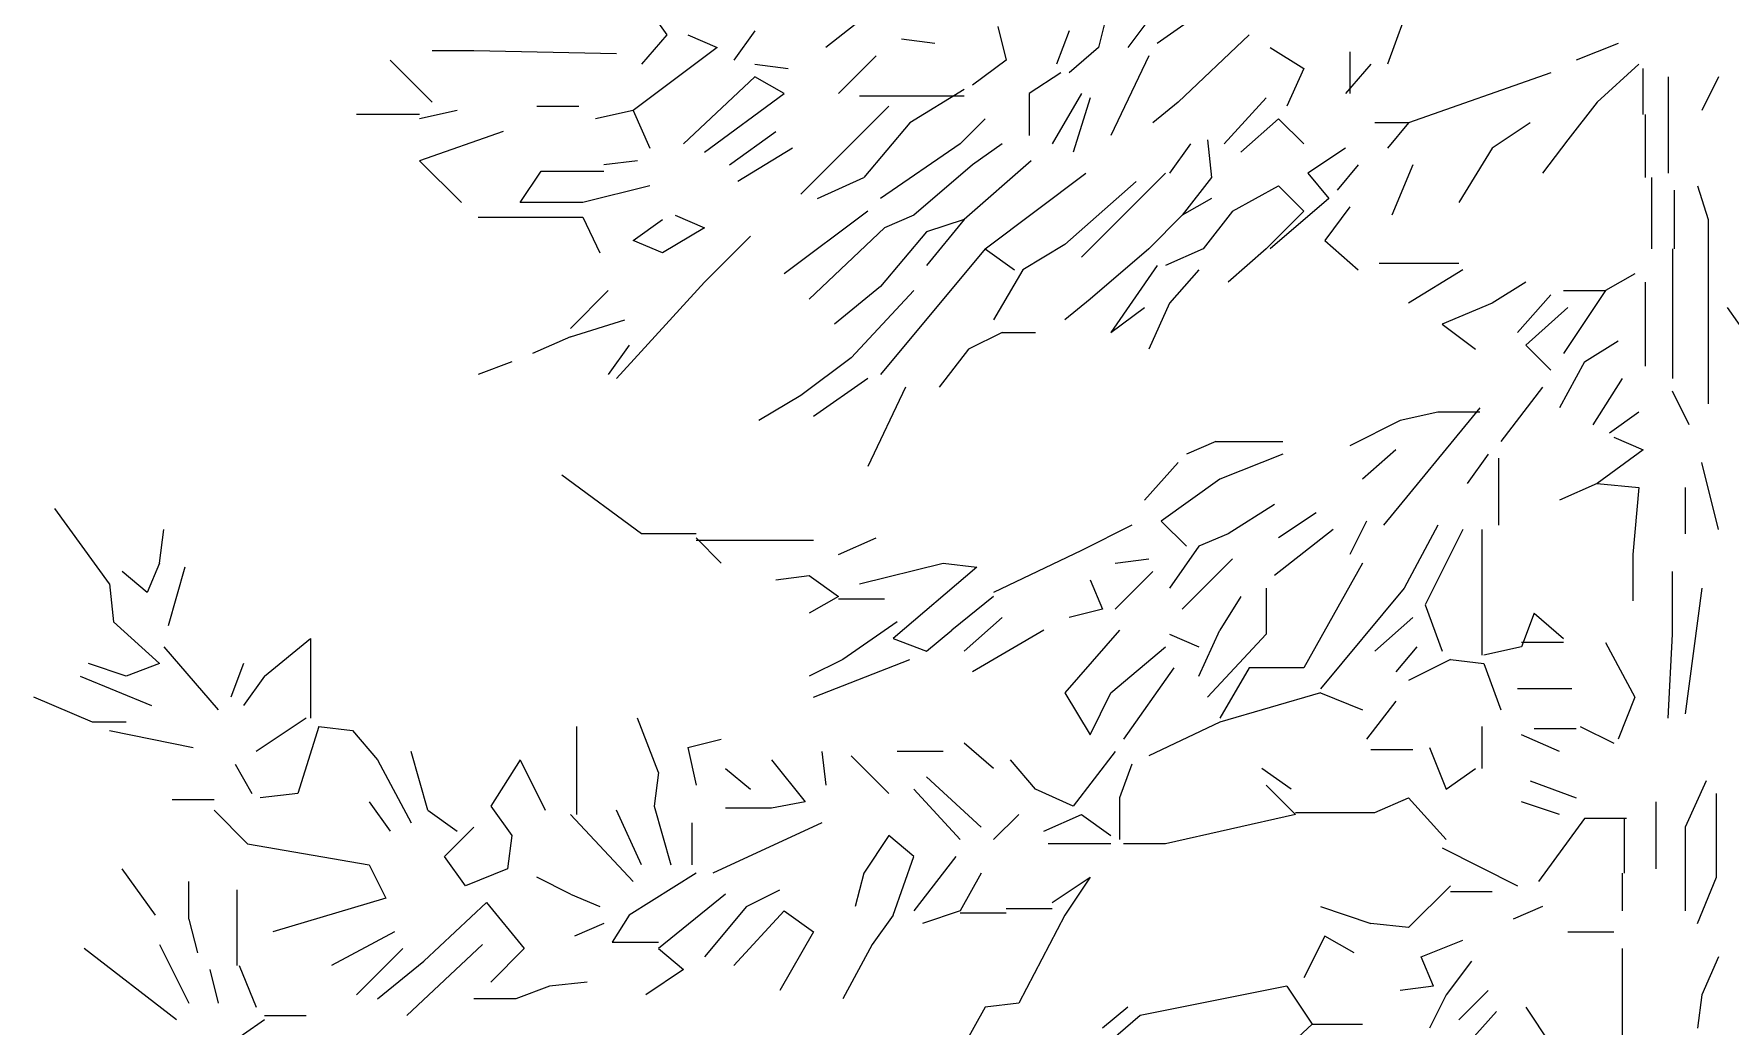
# Model space of a CAD drawing. Header units: millimetres. Extents: x 79741 to 173011, y 86123 to 135501.
# Drawn here: x 120172 to 122190, y 95786 to 96967 of the extents above; entities that cross this region are included whole.
import ezdxf

# ---------------------------------------------------------------- set-up
doc = ezdxf.new("R2010")
doc.units = ezdxf.units.MM

# ---------------------------------------------------------------- blocks, each defined once
blk = doc.blocks.new('A$C53ED0D15')
at = {"linetype": 'Continuous'}
for p, q in [((2064.3, 4118.6), (2024.4, 4008.9)), ((2064.3, 4118.6), (2024.4, 4008.9)), ((2064.3, 4118.6), (2024.4, 4008.9)), ((1141.8, 4078.7), (1166.7, 4043.8)), ((1141.8, 4078.7), (1166.7, 4043.8)), ((1426, 4083.7), (1356.2, 4028.8)), ((1815, 4078.7), (1750.1, 4033.8)), ((1690.3, 4068.7), (1680.3, 4028.8)), ((1745.2, 4068.7), (1715.2, 4028.8)), ((1745.2, 4068.7), (1715.2, 4028.8)), ((1166.7, 4043.8), (1136.8, 4008.9)), ((1166.7, 4043.8), (1136.8, 4008.9)), ((1166.7, 4043.8), (1136.8, 4008.9)), ((1166.7, 4043.8), (1136.8, 4008.9)), ((1166.7, 4043.8), (1136.8, 4008.9)), ((1166.7, 4043.8), (1136.8, 4008.9)), ((1191.7, 4043.8), (1226.6, 4028.8)), ((1271.5, 4048.8), (1246.5, 4013.9)), ((1271.5, 4048.8), (1246.5, 4013.9)), ((1485.9, 4033.8), (1446, 4038.8)), ((1560.7, 4053.7), (1570.6, 4013.9)), ((1645.4, 4048.8), (1630.5, 4008.9)), ((1859.8, 4043.8), (1775.1, 3964)), ((937.4, 4025.1), (887.5, 4025.1)), ((1106.9, 4021.3), (937.4, 4025.1)), ((1226.6, 4028.8), (1126.9, 3954)), ((1416.1, 4018.8), (1371.2, 3974)), ((1416.1, 4018.8), (1371.2, 3974)), ((1680.3, 4028.8), (1645.4, 3998.9)), ((1740.2, 4018.8), (1695.3, 3924.1)), ((1884.8, 4028.8), (1924.6, 4003.9)), ((1979.5, 4023.8), (1979.5, 3974)), ((2298.6, 4033.8), (2248.8, 4013.9)), ((887.5, 3964), (837.7, 4013.9)), ((1271.5, 4008.9), (1311.4, 4003.9)), ((1271.5, 4008.9), (1311.4, 4003.9)), ((1570.6, 4013.9), (1530.7, 3983.9)), ((1635.5, 3998.9), (1598.1, 3974)), ((1924.6, 4003.9), (1904.7, 3959)), ((1924.6, 4003.9), (1904.7, 3959)), ((1924.6, 4003.9), (1904.7, 3959)), ((2004.4, 4008.9), (1974.5, 3974)), ((2218.8, 3998.9), (2049.3, 3939.1)), ((2218.8, 3998.9), (2049.3, 3939.1)), ((2323.5, 4008.9), (2273.7, 3964)), ((2328.5, 3949), (2328.5, 4003.9)), ((1271.5, 3993.9), (1186.7, 3914.1)), ((1306.4, 3974), (1271.5, 3993.9)), ((1520.8, 3978.9), (1456, 3939.1)), ((1520.8, 3978.9), (1456, 3939.1)), ((2358.4, 3993.9), (2358.4, 3879.2)), ((2418.3, 3993.9), (2398.3, 3954)), ((1012.2, 3959), (1062, 3959)), ((1012.2, 3959), (1062, 3959)), ((1012.2, 3959), (1062, 3959)), ((1211.6, 3904.2), (1306.4, 3974)), ((1431, 3959), (1326.3, 3854.3)), ((1396.1, 3971.5), (1520.8, 3971.5)), ((1396.1, 3971.5), (1520.8, 3971.5)), ((1598.1, 3974), (1598.1, 3924.1)), ((1660.4, 3974), (1625.5, 3914.1)), ((1670.4, 3969), (1650.4, 3904.2)), ((1775.1, 3964), (1745.2, 3939.1)), ((1879.8, 3969), (1829.9, 3914.1)), ((1879.8, 3969), (1829.9, 3914.1)), ((1879.8, 3969), (1829.9, 3914.1)), ((2273.7, 3964), (2238.8, 3919.1)), ((872.6, 3949), (797.8, 3949)), ((917.4, 3954), (872.6, 3944)), ((917.4, 3954), (872.6, 3944)), ((1126.9, 3954), (1082, 3944)), ((1126.9, 3954), (1082, 3944)), ((1126.9, 3954), (1146.8, 3909.1)), ((1456, 3939.1), (1401.1, 3874.2)), ((1545.7, 3944), (1515.8, 3914.1)), ((1545.7, 3944), (1515.8, 3914.1)), ((1545.7, 3944), (1515.8, 3914.1)), ((1545.7, 3944), (1515.8, 3914.1)), ((1849.9, 3904.2), (1894.7, 3944)), ((1849.9, 3904.2), (1894.7, 3944)), ((1849.9, 3904.2), (1894.7, 3944)), ((1894.7, 3944), (1924.6, 3914.1)), ((1894.7, 3944), (1924.6, 3914.1)), ((1894.7, 3944), (1924.6, 3914.1)), ((1894.7, 3944), (1924.6, 3914.1)), ((2049.3, 3939.1), (2009.4, 3939.1)), ((2049.3, 3939.1), (2024.4, 3909.1)), ((2193.9, 3939.1), (2149, 3909.1)), ((2331, 3949), (2331, 3874.2)), ((972.3, 3929.1), (872.6, 3894.2)), ((1241.5, 3889.2), (1296.4, 3929.1)), ((1810, 3919.1), (1815, 3874.2)), ((2238.8, 3919.1), (2208.9, 3879.2)), ((1316.3, 3909.1), (1251.5, 3869.3)), ((1515.8, 3914.1), (1421, 3849.3)), ((1565.7, 3914.1), (1530.7, 3889.2)), ((1565.7, 3914.1), (1530.7, 3889.2)), ((1565.7, 3914.1), (1530.7, 3889.2)), ((1790, 3914.1), (1765.1, 3879.2)), ((1974.5, 3909.1), (1929.6, 3879.2)), ((1974.5, 3909.1), (1929.6, 3879.2)), ((1974.5, 3909.1), (1929.6, 3879.2)), ((1974.5, 3909.1), (1929.6, 3879.2)), ((2149, 3909.1), (2109.1, 3844.3)), ((872.6, 3894.2), (922.4, 3844.3)), ((872.6, 3894.2), (922.4, 3844.3)), ((992.2, 3844.3), (1017.2, 3881.7)), ((992.2, 3844.3), (1017.2, 3881.7)), ((1017.2, 3881.7), (1092, 3881.7)), ((1017.2, 3881.7), (1092, 3881.7)), ((1131.9, 3894.2), (1092, 3889.2)), ((1131.9, 3894.2), (1092, 3889.2)), ((1530.7, 3889.2), (1460.9, 3829.4)), ((1600.5, 3894.2), (1520.8, 3824.4)), ((1545.7, 3789.5), (1665.4, 3879.2)), ((1545.7, 3789.5), (1665.4, 3879.2)), ((1545.7, 3789.5), (1665.4, 3879.2)), ((1760.1, 3879.2), (1660.4, 3779.5)), ((1929.6, 3879.2), (1954.6, 3849.3)), ((1929.6, 3879.2), (1954.6, 3849.3)), ((1929.6, 3879.2), (1954.6, 3849.3)), ((1929.6, 3879.2), (1954.6, 3849.3)), ((1989.5, 3889.2), (1964.5, 3859.3)), ((2054.3, 3889.2), (2029.4, 3829.4)), ((1146.8, 3864.3), (1067, 3844.3)), ((1146.8, 3864.3), (1067, 3844.3)), ((1346.3, 3849.3), (1401.1, 3874.2)), ((1725.2, 3869.3), (1640.4, 3794.5)), ((1725.2, 3869.3), (1640.4, 3794.5)), ((1725.2, 3869.3), (1640.4, 3794.5)), ((1725.2, 3869.3), (1640.4, 3794.5)), ((1815, 3874.2), (1780, 3829.4)), ((1839.9, 3834.3), (1894.7, 3864.3)), ((1839.9, 3834.3), (1894.7, 3864.3)), ((1839.9, 3834.3), (1894.7, 3864.3)), ((1839.9, 3834.3), (1894.7, 3864.3)), ((1839.9, 3834.3), (1894.7, 3864.3)), ((1839.9, 3834.3), (1894.7, 3864.3)), ((1839.9, 3834.3), (1894.7, 3864.3)), ((1839.9, 3834.3), (1894.7, 3864.3)), ((1894.7, 3864.3), (1924.6, 3834.3)), ((1894.7, 3864.3), (1924.6, 3834.3)), ((1894.7, 3864.3), (1924.6, 3834.3)), ((1894.7, 3864.3), (1924.6, 3834.3)), ((1894.7, 3864.3), (1924.6, 3834.3)), ((1894.7, 3864.3), (1924.6, 3834.3)), ((1894.7, 3864.3), (1924.6, 3834.3)), ((1894.7, 3864.3), (1924.6, 3834.3)), ((2338.5, 3874.2), (2338.5, 3789.5)), ((2338.5, 3874.2), (2338.5, 3789.5)), ((2365.9, 3789.5), (2365.9, 3859.3)), ((2393.3, 3864.3), (2405.8, 3824.4)), ((1067, 3844.3), (992.2, 3844.3)), ((1067, 3844.3), (992.2, 3844.3)), ((1815, 3849.3), (1780, 3829.4)), ((1815, 3849.3), (1780, 3829.4)), ((1815, 3849.3), (1780, 3829.4)), ((1954.6, 3849.3), (1884.8, 3789.5)), ((1979.5, 3839.3), (1949.6, 3799.4)), ((942.4, 3826.9), (1067, 3826.9)), ((942.4, 3826.9), (1067, 3826.9)), ((1067, 3826.9), (1087, 3784.5)), ((1067, 3826.9), (1087, 3784.5)), ((1126.9, 3799.4), (1161.8, 3824.4)), ((1126.9, 3799.4), (1161.8, 3824.4)), ((1126.9, 3799.4), (1161.8, 3824.4)), ((1126.9, 3799.4), (1161.8, 3824.4)), ((1211.6, 3814.4), (1161.8, 3784.5)), ((1211.6, 3814.4), (1161.8, 3784.5)), ((1211.6, 3814.4), (1161.8, 3784.5)), ((1211.6, 3814.4), (1161.8, 3784.5)), ((1176.7, 3829.4), (1211.6, 3814.4)), ((1176.7, 3829.4), (1211.6, 3814.4)), ((1176.7, 3829.4), (1211.6, 3814.4)), ((1176.7, 3829.4), (1211.6, 3814.4)), ((1406.1, 3834.3), (1306.4, 3759.6)), ((1426, 3814.4), (1336.3, 3729.6)), ((1460.9, 3829.4), (1426, 3814.4)), ((1520.8, 3824.4), (1475.9, 3809.4)), ((1520.8, 3824.4), (1475.9, 3769.5)), ((1780, 3829.4), (1740.2, 3789.5)), ((1839.9, 3834.3), (1805, 3789.5)), ((1924.6, 3834.3), (1879.8, 3789.5)), ((1924.6, 3834.3), (1879.8, 3789.5)), ((1924.6, 3834.3), (1879.8, 3789.5)), ((1924.6, 3834.3), (1879.8, 3789.5)), ((1924.6, 3834.3), (1879.8, 3789.5)), ((1924.6, 3834.3), (1879.8, 3789.5)), ((1924.6, 3834.3), (1879.8, 3789.5)), ((1924.6, 3834.3), (1879.8, 3789.5)), ((2405.8, 3824.4), (2405.8, 3605)), ((1161.8, 3784.5), (1126.9, 3799.4)), ((1161.8, 3784.5), (1126.9, 3799.4)), ((1161.8, 3784.5), (1126.9, 3799.4)), ((1161.8, 3784.5), (1126.9, 3799.4)), ((1266.5, 3804.4), (1211.6, 3749.6)), ((1266.5, 3804.4), (1211.6, 3749.6)), ((1475.9, 3809.4), (1421, 3744.6)), ((1640.4, 3794.5), (1590.6, 3764.5)), ((1949.6, 3799.4), (1989.5, 3764.5)), ((1949.6, 3799.4), (1989.5, 3764.5)), ((1949.6, 3799.4), (1989.5, 3764.5)), ((1949.6, 3799.4), (1989.5, 3764.5)), ((1545.7, 3789.5), (1421, 3639.9)), ((1545.7, 3789.5), (1421, 3639.9)), ((1545.7, 3789.5), (1580.6, 3764.5)), ((1740.2, 3789.5), (1670.4, 3729.6)), ((1740.2, 3789.5), (1670.4, 3729.6)), ((1805, 3789.5), (1760.1, 3769.5)), ((1879.8, 3789.5), (1834.9, 3749.6)), ((2363.4, 3789.5), (2363.4, 3634.9)), ((1590.6, 3764.5), (1555.7, 3704.7)), ((1750.1, 3769.5), (1695.3, 3689.8)), ((1750.1, 3769.5), (1695.3, 3689.8)), ((1800, 3764.5), (1765.1, 3724.7)), ((1800, 3764.5), (1765.1, 3724.7)), ((2109.1, 3772), (2014.4, 3772)), ((2114.1, 3764.5), (2049.3, 3724.7)), ((2318.6, 3759.6), (2283.6, 3739.6)), ((1096.9, 3739.6), (1052.1, 3694.7)), ((1096.9, 3739.6), (1052.1, 3694.7)), ((1211.6, 3749.6), (1106.9, 3634.9)), ((1211.6, 3749.6), (1106.9, 3634.9)), ((1421, 3744.6), (1366.2, 3699.7)), ((1421, 3744.6), (1366.2, 3699.7)), ((1460.9, 3739.6), (1386.2, 3659.8)), ((1460.9, 3739.6), (1386.2, 3659.8)), ((1460.9, 3739.6), (1386.2, 3659.8)), ((1460.9, 3739.6), (1386.2, 3659.8)), ((1460.9, 3739.6), (1386.2, 3659.8)), ((2188.9, 3749.6), (2149, 3724.7)), ((2188.9, 3749.6), (2149, 3724.7)), ((2218.8, 3734.6), (2178.9, 3689.8)), ((2283.6, 3739.6), (2233.8, 3664.8)), ((2233.8, 3739.6), (2283.6, 3739.6)), ((2233.8, 3739.6), (2283.6, 3739.6)), ((2331, 3749.6), (2331, 3649.9)), ((1670.4, 3729.6), (1640.4, 3704.7)), ((1670.4, 3729.6), (1640.4, 3704.7)), ((1695.3, 3689.8), (1735.2, 3719.7)), ((1695.3, 3689.8), (1735.2, 3719.7)), ((1765.1, 3724.7), (1740.2, 3669.8)), ((2149, 3724.7), (2089.2, 3699.7)), ((2149, 3724.7), (2089.2, 3699.7)), ((2149, 3724.7), (2089.2, 3699.7)), ((2238.8, 3719.7), (2188.9, 3674.8)), ((2238.8, 3719.7), (2188.9, 3674.8)), ((2428.3, 3719.7), (2453.2, 3684.8)), ((1052.1, 3684.8), (1116.9, 3704.7)), ((2089.2, 3699.7), (2129.1, 3669.8)), ((2089.2, 3699.7), (2129.1, 3669.8)), ((2089.2, 3699.7), (2129.1, 3669.8)), ((1052.1, 3684.8), (1007.2, 3664.8)), ((1121.9, 3674.8), (1096.9, 3639.9)), ((1565.7, 3689.8), (1525.8, 3669.8)), ((1565.7, 3689.8), (1525.8, 3669.8)), ((1565.7, 3689.8), (1525.8, 3669.8)), ((1565.7, 3689.8), (1525.8, 3669.8)), ((1565.7, 3689.8), (1525.8, 3669.8)), ((1565.7, 3689.8), (1525.8, 3669.8)), ((1565.7, 3689.8), (1525.8, 3669.8)), ((1565.7, 3689.8), (1525.8, 3669.8)), ((1565.7, 3689.8), (1525.8, 3669.8)), ((1565.7, 3689.8), (1605.5, 3689.8)), ((2188.9, 3674.8), (2218.8, 3644.9)), ((2188.9, 3674.8), (2218.8, 3644.9)), ((2188.9, 3674.8), (2218.8, 3644.9)), ((2188.9, 3674.8), (2218.8, 3644.9)), ((2258.7, 3654.8), (2298.6, 3679.8)), ((982.3, 3654.8), (942.4, 3639.9)), ((1386.2, 3659.8), (1326.3, 3615)), ((1525.8, 3669.8), (1490.9, 3624.9)), ((1525.8, 3669.8), (1490.9, 3624.9)), ((1525.8, 3669.8), (1490.9, 3624.9)), ((1525.8, 3669.8), (1490.9, 3624.9)), ((1525.8, 3669.8), (1490.9, 3624.9)), ((1525.8, 3669.8), (1490.9, 3624.9)), ((1525.8, 3669.8), (1490.9, 3624.9)), ((1525.8, 3669.8), (1490.9, 3624.9)), ((1525.8, 3669.8), (1490.9, 3624.9)), ((2258.7, 3654.8), (2228.8, 3600)), ((1406.1, 3634.9), (1341.3, 3590)), ((1406.1, 3634.9), (1341.3, 3590)), ((1406.1, 3634.9), (1341.3, 3590)), ((2303.6, 3634.9), (2268.7, 3580.1)), ((2303.6, 3634.9), (2268.7, 3580.1)), ((1326.3, 3615), (1276.5, 3585)), ((1451, 3624.9), (1406.1, 3530.2)), ((2208.9, 3624.9), (2159, 3560.1)), ((2208.9, 3624.9), (2159, 3560.1)), ((2383.4, 3580.1), (2363.4, 3619.9)), ((2134.1, 3600), (2019.4, 3460.4)), ((2084.2, 3595), (2039.3, 3585)), ((2134.1, 3595), (2084.2, 3595)), ((2323.5, 3595), (2288.6, 3570.1)), ((2039.3, 3585), (1979.5, 3555.1)), ((1819.9, 3560.1), (1785, 3545.2)), ((1819.9, 3560.1), (1899.7, 3560.1)), ((1819.9, 3560.1), (1899.7, 3560.1)), ((1819.9, 3560.1), (1899.7, 3560.1)), ((2293.6, 3565.1), (2328.5, 3550.1)), ((1775.1, 3535.2), (1735.2, 3490.3)), ((1775.1, 3535.2), (1735.2, 3490.3)), ((1775.1, 3535.2), (1735.2, 3490.3)), ((1775.1, 3535.2), (1735.2, 3490.3)), ((1775.1, 3535.2), (1735.2, 3490.3)), ((1899.7, 3545.2), (1824.9, 3515.2)), ((2034.3, 3550.1), (1994.5, 3515.2)), ((2034.3, 3550.1), (1994.5, 3515.2)), ((2034.3, 3550.1), (1994.5, 3515.2)), ((2034.3, 3550.1), (1994.5, 3515.2)), ((2034.3, 3550.1), (1994.5, 3515.2)), ((2034.3, 3550.1), (1994.5, 3515.2)), ((2144, 3545.2), (2119.1, 3510.2)), ((2156.5, 3540.2), (2156.5, 3460.4)), ((2328.5, 3550.1), (2273.7, 3510.2)), ((2418.3, 3455.4), (2398.3, 3535.2)), ((1136.8, 3450.4), (1042.1, 3520.2)), ((1136.8, 3450.4), (1042.1, 3520.2)), ((1136.8, 3450.4), (1042.1, 3520.2)), ((1824.9, 3515.2), (1755.1, 3465.4)), ((2273.7, 3510.2), (2228.8, 3490.3)), ((2273.7, 3510.2), (2228.8, 3490.3)), ((2273.7, 3510.2), (2323.5, 3505.3)), ((2273.7, 3510.2), (2323.5, 3505.3)), ((2273.7, 3510.2), (2323.5, 3505.3)), ((2323.5, 3505.3), (2316.1, 3425.5)), ((2323.5, 3505.3), (2316.1, 3425.5)), ((2323.5, 3505.3), (2316.1, 3425.5)), ((2378.4, 3505.3), (2378.4, 3450.4)), ((503.6, 3390.6), (438.8, 3480.3)), ((503.6, 3390.6), (438.8, 3480.3)), ((503.6, 3390.6), (438.8, 3480.3)), ((503.6, 3390.6), (438.8, 3480.3)), ((503.6, 3390.6), (438.8, 3480.3)), ((1889.8, 3485.3), (1834.9, 3450.4)), ((1939.6, 3475.3), (1894.7, 3445.4)), ((1939.6, 3475.3), (1894.7, 3445.4)), ((563.4, 3415.5), (568.4, 3455.4)), ((1720.2, 3460.4), (1660.4, 3430.5)), ((1720.2, 3460.4), (1660.4, 3430.5)), ((1720.2, 3460.4), (1660.4, 3430.5)), ((1720.2, 3460.4), (1660.4, 3430.5)), ((1720.2, 3460.4), (1660.4, 3430.5)), ((1755.1, 3465.4), (1785, 3435.5)), ((1959.6, 3455.4), (1889.8, 3400.6)), ((1999.4, 3465.4), (1979.5, 3425.5)), ((2084.2, 3460.4), (2044.3, 3385.6)), ((2114.1, 3455.4), (2069.3, 3365.7)), ((2136.6, 3455.4), (2136.6, 3305.8)), ((1201.7, 3450.4), (1136.8, 3450.4)), ((1201.7, 3450.4), (1136.8, 3450.4)), ((1201.7, 3450.4), (1136.8, 3450.4)), ((1201.7, 3445.4), (1231.6, 3415.5)), ((1201.7, 3442.9), (1341.3, 3442.9)), ((1201.7, 3442.9), (1341.3, 3442.9)), ((1201.7, 3442.9), (1341.3, 3442.9)), ((1371.2, 3425.5), (1416.1, 3445.4)), ((1371.2, 3425.5), (1416.1, 3445.4)), ((1371.2, 3425.5), (1416.1, 3445.4)), ((1371.2, 3425.5), (1416.1, 3445.4)), ((1371.2, 3425.5), (1416.1, 3445.4)), ((1800, 3435.5), (1765.1, 3385.6)), ((1800, 3435.5), (1765.1, 3385.6)), ((1834.9, 3450.4), (1800, 3435.5)), ((1834.9, 3450.4), (1800, 3435.5)), ((563.4, 3415.5), (548.5, 3380.6)), ((1396.1, 3390.6), (1495.8, 3415.5)), ((1495.8, 3415.5), (1535.7, 3410.5)), ((1660.4, 3430.5), (1555.7, 3380.6)), ((1700.3, 3415.5), (1740.2, 3420.5)), ((1839.9, 3420.5), (1780, 3360.7)), ((1839.9, 3420.5), (1780, 3360.7)), ((1839.9, 3420.5), (1780, 3360.7)), ((1994.5, 3415.5), (1924.6, 3290.9)), ((2316.1, 3425.5), (2316.1, 3370.6)), ((2316.1, 3425.5), (2316.1, 3370.6)), ((2316.1, 3425.5), (2316.1, 3370.6)), ((503.6, 3390.6), (508.6, 3345.7)), ((503.6, 3390.6), (508.6, 3345.7)), ((503.6, 3390.6), (508.6, 3345.7)), ((548.5, 3380.6), (518.6, 3405.5)), ((593.3, 3410.5), (573.4, 3340.7)), ((593.3, 3410.5), (573.4, 3340.7)), ((593.3, 3410.5), (573.4, 3340.7)), ((1296.4, 3395.6), (1336.3, 3400.6)), ((1336.3, 3400.6), (1371.2, 3375.6)), ((1535.7, 3410.5), (1436, 3325.8)), ((1670.4, 3395.6), (1685.3, 3360.7)), ((1670.4, 3395.6), (1685.3, 3360.7)), ((1670.4, 3395.6), (1685.3, 3360.7)), ((1745.2, 3405.5), (1700.3, 3360.7)), ((2363.4, 3330.7), (2363.4, 3405.5)), ((1371.2, 3375.6), (1336.3, 3355.7)), ((1371.2, 3375.6), (1336.3, 3355.7)), ((1371.2, 3373.1), (1426, 3373.1)), ((1371.2, 3373.1), (1426, 3373.1)), ((1555.7, 3375.6), (1505.8, 3335.7)), ((1849.9, 3375.6), (1824.9, 3335.7)), ((1879.8, 3385.6), (1879.8, 3330.7)), ((2044.3, 3385.6), (1944.6, 3265.9)), ((2398.3, 3385.6), (2378.4, 3236)), ((1565.7, 3350.7), (1520.8, 3310.8)), ((1685.3, 3360.7), (1645.4, 3350.7)), ((1685.3, 3360.7), (1645.4, 3350.7)), ((2009.4, 3310.8), (2054.3, 3350.7)), ((2069.3, 3365.7), (2089.2, 3310.8)), ((2198.9, 3355.7), (2183.9, 3315.8)), ((2198.9, 3355.7), (2183.9, 3315.8)), ((2198.9, 3355.7), (2233.8, 3325.8)), ((2198.9, 3355.7), (2233.8, 3325.8)), ((508.6, 3345.7), (563.4, 3295.8)), ((508.6, 3345.7), (563.4, 3295.8)), ((508.6, 3345.7), (563.4, 3295.8)), ((1441, 3345.7), (1376.2, 3300.8)), ((1441, 3345.7), (1376.2, 3300.8)), ((1475.9, 3310.8), (1505.8, 3335.7)), ((1615.5, 3335.7), (1530.7, 3285.9)), ((1615.5, 3335.7), (1530.7, 3285.9)), ((1705.3, 3335.7), (1640.4, 3260.9)), ((1705.3, 3335.7), (1640.4, 3260.9)), ((1765.1, 3330.7), (1800, 3315.8)), ((1800, 3280.9), (1824.9, 3335.7)), ((1879.8, 3330.7), (1810, 3256)), ((2358.4, 3231), (2363.4, 3330.7)), ((568.4, 3315.8), (633.2, 3241)), ((568.4, 3315.8), (633.2, 3241)), ((568.4, 3315.8), (633.2, 3241)), ((688.1, 3280.9), (742.9, 3325.8)), ((688.1, 3280.9), (742.9, 3325.8)), ((688.1, 3280.9), (742.9, 3325.8)), ((688.1, 3280.9), (742.9, 3325.8)), ((742.9, 3325.8), (742.9, 3231)), ((742.9, 3325.8), (742.9, 3231)), ((742.9, 3325.8), (742.9, 3231)), ((742.9, 3325.8), (742.9, 3231)), ((1436, 3325.8), (1475.9, 3310.8)), ((1695.3, 3260.9), (1760.1, 3315.8)), ((1695.3, 3260.9), (1760.1, 3315.8)), ((2059.3, 3315.8), (2034.3, 3285.9)), ((2183.9, 3315.8), (2139.1, 3305.8)), ((2183.9, 3315.8), (2139.1, 3305.8)), ((2183.9, 3315.8), (2139.1, 3305.8)), ((2233.8, 3320.8), (2183.9, 3320.8)), ((2233.8, 3320.8), (2183.9, 3320.8)), ((2233.8, 3320.8), (2183.9, 3320.8)), ((2283.6, 3320.8), (2318.6, 3256)), ((2283.6, 3320.8), (2318.6, 3256)), ((2283.6, 3320.8), (2318.6, 3256)), ((2283.6, 3320.8), (2318.6, 3256)), ((2283.6, 3320.8), (2318.6, 3256)), ((523.5, 3280.9), (478.7, 3295.8)), ((523.5, 3280.9), (478.7, 3295.8)), ((523.5, 3280.9), (478.7, 3295.8)), ((563.4, 3295.8), (523.5, 3280.9)), ((563.4, 3295.8), (523.5, 3280.9)), ((563.4, 3295.8), (523.5, 3280.9)), ((663.1, 3295.8), (648.2, 3256)), ((663.1, 3295.8), (648.2, 3256)), ((663.1, 3295.8), (648.2, 3256)), ((1376.2, 3300.8), (1336.3, 3280.9)), ((1376.2, 3300.8), (1336.3, 3280.9)), ((1341.3, 3256), (1456, 3300.8)), ((1341.3, 3256), (1456, 3300.8)), ((1770.1, 3290.9), (1710.2, 3206.1)), ((1770.1, 3290.9), (1710.2, 3206.1)), ((1859.8, 3290.9), (1824.9, 3231)), ((1924.6, 3290.9), (1859.8, 3290.9)), ((2099.2, 3300.8), (2049.3, 3275.9)), ((2099.2, 3300.8), (2139.1, 3295.8)), ((2139.1, 3295.8), (2159, 3241)), ((2139.1, 3295.8), (2159, 3241)), ((2139.1, 3295.8), (2159, 3241)), ((468.7, 3280.9), (553.5, 3246)), ((468.7, 3280.9), (553.5, 3246)), ((468.7, 3280.9), (553.5, 3246)), ((468.7, 3280.9), (553.5, 3246)), ((688.1, 3280.9), (663.1, 3246)), ((688.1, 3280.9), (663.1, 3246)), ((483.6, 3226), (413.8, 3256)), ((1640.4, 3260.9), (1670.4, 3211.1)), ((1640.4, 3260.9), (1670.4, 3211.1)), ((1670.4, 3211.1), (1695.3, 3260.9)), ((1670.4, 3211.1), (1695.3, 3260.9)), ((1944.6, 3260.9), (1824.9, 3226)), ((1944.6, 3260.9), (1824.9, 3226)), ((1944.6, 3260.9), (1824.9, 3226)), ((1944.6, 3260.9), (1824.9, 3226)), ((1944.6, 3260.9), (1824.9, 3226)), ((1944.6, 3260.9), (1994.5, 3241)), ((1944.6, 3260.9), (1994.5, 3241)), ((2034.3, 3251), (1999.4, 3206.1)), ((2243.8, 3265.9), (2178.9, 3265.9)), ((2243.8, 3265.9), (2178.9, 3265.9)), ((2318.6, 3256), (2298.6, 3206.1)), ((2318.6, 3256), (2298.6, 3206.1)), ((2318.6, 3256), (2298.6, 3206.1)), ((2318.6, 3256), (2298.6, 3206.1)), ((2318.6, 3256), (2298.6, 3206.1)), ((737.9, 3231), (678.1, 3191.1)), ((1156.8, 3166.2), (1131.9, 3231)), ((523.5, 3226), (483.6, 3226)), ((523.5, 3226), (483.6, 3226)), ((523.5, 3226), (483.6, 3226)), ((523.5, 3226), (483.6, 3226)), ((503.6, 3216.1), (603.3, 3196.1)), ((752.9, 3221.1), (728, 3141.3)), ((752.9, 3221.1), (792.8, 3216.1)), ((752.9, 3221.1), (792.8, 3216.1)), ((792.8, 3216.1), (822.7, 3181.2)), ((792.8, 3216.1), (822.7, 3181.2)), ((1059.6, 3116.3), (1059.6, 3221.1)), ((1824.9, 3226), (1740.2, 3186.1)), ((1824.9, 3226), (1740.2, 3186.1)), ((2136.6, 3221.1), (2136.6, 3171.2)), ((2228.8, 3191.1), (2183.9, 3211.1)), ((2198.9, 3218.6), (2248.8, 3218.6)), ((2253.7, 3221.1), (2293.6, 3201.1)), ((2253.7, 3221.1), (2293.6, 3201.1)), ((2253.7, 3221.1), (2293.6, 3201.1)), ((2253.7, 3221.1), (2293.6, 3201.1)), ((2253.7, 3221.1), (2293.6, 3201.1)), ((2253.7, 3221.1), (2293.6, 3201.1)), ((882.5, 3121.3), (862.6, 3191.1)), ((882.5, 3121.3), (862.6, 3191.1)), ((1191.7, 3196.1), (1231.6, 3206.1)), ((1191.7, 3196.1), (1231.6, 3206.1)), ((1191.7, 3196.1), (1201.7, 3151.2)), ((1351.2, 3191.1), (1356.2, 3151.2)), ((1495.8, 3191.1), (1441, 3191.1)), ((1555.7, 3171.2), (1520.8, 3201.1)), ((1700.3, 3191.1), (1650.4, 3126.3)), ((2004.4, 3193.6), (2054.3, 3193.6)), ((2074.2, 3196.1), (2094.2, 3146.3)), ((653.2, 3176.2), (673.1, 3141.3)), ((653.2, 3176.2), (673.1, 3141.3)), ((653.2, 3176.2), (673.1, 3141.3)), ((822.7, 3181.2), (862.6, 3106.4)), ((822.7, 3181.2), (862.6, 3106.4)), ((992.2, 3181.2), (957.3, 3126.3)), ((992.2, 3181.2), (1022.2, 3121.3)), ((1236.6, 3171.2), (1266.5, 3146.3)), ((1291.4, 3181.2), (1331.3, 3131.3)), ((1386.2, 3186.1), (1431, 3141.3)), ((1605.5, 3146.3), (1575.6, 3181.2)), ((1720.2, 3176.2), (1705.3, 3136.3)), ((1909.7, 3146.3), (1874.8, 3171.2)), ((1909.7, 3146.3), (1874.8, 3171.2)), ((2094.2, 3146.3), (2129.1, 3171.2)), ((1156.8, 3166.2), (1151.8, 3126.3)), ((1156.8, 3166.2), (1151.8, 3126.3)), ((1156.8, 3166.2), (1151.8, 3126.3)), ((1156.8, 3166.2), (1151.8, 3126.3)), ((1156.8, 3166.2), (1151.8, 3126.3)), ((1156.8, 3166.2), (1151.8, 3126.3)), ((1156.8, 3166.2), (1151.8, 3126.3)), ((1156.8, 3166.2), (1151.8, 3126.3)), ((1475.9, 3161.2), (1540.7, 3101.4)), ((1879.8, 3151.2), (1914.7, 3116.3)), ((1879.8, 3151.2), (1914.7, 3116.3)), ((2193.9, 3156.2), (2248.8, 3136.3)), ((2403.3, 3156.2), (2378.4, 3101.4)), ((628.3, 3133.8), (578.4, 3133.8)), ((728, 3141.3), (683.1, 3136.3)), ((812.7, 3131.3), (837.7, 3096.4)), ((812.7, 3131.3), (837.7, 3096.4)), ((1331.3, 3131.3), (1291.4, 3123.8)), ((1515.8, 3086.4), (1460.9, 3146.3)), ((1650.4, 3126.3), (1605.5, 3146.3)), ((1705.3, 3136.3), (1705.3, 3086.4)), ((2009.4, 3118.8), (2049.3, 3136.3)), ((2009.4, 3118.8), (2049.3, 3136.3)), ((2049.3, 3136.3), (2094.2, 3086.4)), ((2049.3, 3136.3), (2094.2, 3086.4)), ((2228.8, 3116.3), (2183.9, 3131.3)), ((2343.5, 3131.3), (2343.5, 3051.5)), ((2343.5, 3131.3), (2343.5, 3051.5)), ((2343.5, 3131.3), (2343.5, 3051.5)), ((2415.8, 3041.6), (2415.8, 3141.3)), ((628.3, 3121.3), (668.1, 3081.4)), ((882.5, 3121.3), (917.4, 3096.4)), ((957.3, 3126.3), (982.3, 3091.4)), ((957.3, 3126.3), (982.3, 3091.4)), ((1052.1, 3116.3), (1126.9, 3036.6)), ((1136.8, 3056.5), (1106.9, 3121.3)), ((1151.8, 3126.3), (1171.7, 3056.5)), ((1151.8, 3126.3), (1171.7, 3056.5)), ((1151.8, 3126.3), (1171.7, 3056.5)), ((1151.8, 3126.3), (1171.7, 3056.5)), ((1151.8, 3126.3), (1171.7, 3056.5)), ((1151.8, 3126.3), (1171.7, 3056.5)), ((1151.8, 3126.3), (1171.7, 3056.5)), ((1151.8, 3126.3), (1171.7, 3056.5)), ((1291.4, 3123.8), (1236.6, 3123.8)), ((1585.6, 3116.3), (1555.7, 3086.4)), ((1615.5, 3096.4), (1660.4, 3116.3)), ((1660.4, 3116.3), (1695.3, 3091.4)), ((1914.7, 3116.3), (1760.1, 3081.4)), ((1914.7, 3116.3), (1760.1, 3081.4)), ((1914.7, 3118.8), (2009.4, 3118.8)), ((1914.7, 3118.8), (2009.4, 3118.8)), ((2258.7, 3111.4), (2203.9, 3036.6)), ((2308.6, 3111.4), (2258.7, 3111.4)), ((2306.1, 3111.4), (2306.1, 3046.5)), ((902.5, 3066.5), (937.4, 3101.4)), ((902.5, 3066.5), (937.4, 3101.4)), ((982.3, 3091.4), (977.3, 3051.5)), ((982.3, 3091.4), (977.3, 3051.5)), ((1196.7, 3106.4), (1196.7, 3056.5)), ((1351.2, 3106.4), (1221.6, 3046.5)), ((1431, 3091.4), (1401.1, 3046.5)), ((1460.9, 3066.5), (1431, 3091.4)), ((2378.4, 3101.4), (2378.4, 3001.7)), ((668.1, 3081.4), (812.7, 3056.5)), ((1695.3, 3081.4), (1620.5, 3081.4)), ((1695.3, 3081.4), (1620.5, 3081.4)), ((1695.3, 3081.4), (1620.5, 3081.4)), ((1760.1, 3081.4), (1710.2, 3081.4)), ((1760.1, 3081.4), (1710.2, 3081.4)), ((2089.2, 3076.5), (2178.9, 3031.6)), ((558.4, 2996.7), (518.6, 3051.5)), ((812.7, 3056.5), (832.7, 3016.6)), ((927.4, 3031.6), (902.5, 3066.5)), ((927.4, 3031.6), (902.5, 3066.5)), ((977.3, 3051.5), (927.4, 3031.6)), ((977.3, 3051.5), (927.4, 3031.6)), ((1436, 2996.7), (1460.9, 3066.5)), ((1510.8, 3066.5), (1460.9, 3001.7)), ((1510.8, 3066.5), (1460.9, 3001.7)), ((1510.8, 3066.5), (1460.9, 3001.7)), ((1510.8, 3066.5), (1460.9, 3001.7)), ((1510.8, 3066.5), (1460.9, 3001.7)), ((598.3, 2991.7), (598.3, 3036.6)), ((598.3, 2991.7), (598.3, 3036.6)), ((598.3, 2991.7), (598.3, 3036.6)), ((598.3, 2991.7), (598.3, 3036.6)), ((1052.1, 3021.6), (1012.2, 3041.6)), ((1201.7, 3046.5), (1121.9, 2996.7)), ((1201.7, 3046.5), (1121.9, 2996.7)), ((1201.7, 3046.5), (1121.9, 2996.7)), ((1201.7, 3046.5), (1121.9, 2996.7)), ((1401.1, 3046.5), (1391.1, 3006.7)), ((1540.7, 3046.5), (1515.8, 3001.7)), ((1625.5, 3011.6), (1670.4, 3041.6)), ((1670.4, 3041.6), (1640.4, 2996.7)), ((2099.2, 3031.6), (2049.3, 2981.7)), ((2099.2, 3031.6), (2049.3, 2981.7)), ((2099.2, 3031.6), (2049.3, 2981.7)), ((2303.6, 3046.5), (2303.6, 3001.7)), ((2303.6, 3046.5), (2303.6, 3001.7)), ((2303.6, 3046.5), (2303.6, 3001.7)), ((2303.6, 3046.5), (2303.6, 3001.7)), ((2303.6, 3046.5), (2303.6, 3001.7)), ((2303.6, 3046.5), (2303.6, 3001.7)), ((2393.3, 2986.7), (2415.8, 3041.6)), ((655.7, 2936.8), (655.7, 3026.6)), ((655.7, 2936.8), (655.7, 3026.6)), ((655.7, 2936.8), (655.7, 3026.6)), ((832.7, 3016.6), (698.1, 2976.7)), ((832.7, 3016.6), (698.1, 2976.7)), ((877.6, 2941.8), (952.4, 3011.6)), ((952.4, 3011.6), (997.2, 2956.8)), ((1052.1, 3021.6), (1087, 3006.7)), ((1236.6, 3021.6), (1156.8, 2956.8)), ((1261.5, 3006.7), (1301.4, 3026.6)), ((1261.5, 3006.7), (1301.4, 3026.6)), ((2149, 3024.1), (2099.2, 3024.1)), ((598.3, 2991.7), (608.3, 2951.8)), ((1121.9, 2996.7), (1101.9, 2964.3)), ((1121.9, 2996.7), (1101.9, 2964.3)), ((1121.9, 2996.7), (1101.9, 2964.3)), ((1121.9, 2996.7), (1101.9, 2964.3)), ((1261.5, 3006.7), (1211.6, 2946.8)), ((1306.4, 3001.7), (1246.5, 2936.8)), ((1306.4, 3001.7), (1341.3, 2976.7)), ((1306.4, 3001.7), (1341.3, 2976.7)), ((1306.4, 3001.7), (1341.3, 2976.7)), ((1436, 2996.7), (1411.1, 2961.8)), ((1515.8, 3001.7), (1470.9, 2986.7)), ((1515.8, 3001.7), (1470.9, 2986.7)), ((1515.8, 2999.2), (1570.6, 2999.2)), ((1515.8, 2999.2), (1570.6, 2999.2)), ((1515.8, 2999.2), (1570.6, 2999.2)), ((1625.5, 3004.2), (1570.6, 3004.2)), ((1640.4, 2996.7), (1585.6, 2892)), ((1944.6, 3006.7), (2004.4, 2986.7)), ((1944.6, 3006.7), (2004.4, 2986.7)), ((2208.9, 3006.7), (2174, 2991.7)), ((2208.9, 3006.7), (2174, 2991.7)), ((2208.9, 3006.7), (2174, 2991.7)), ((2208.9, 3006.7), (2174, 2991.7)), ((842.7, 2976.7), (767.9, 2936.8)), ((1092, 2986.7), (1057.1, 2971.7)), ((1341.3, 2976.7), (1301.4, 2906.9)), ((1341.3, 2976.7), (1301.4, 2906.9)), ((1341.3, 2976.7), (1301.4, 2906.9)), ((1949.6, 2971.7), (1924.6, 2921.9)), ((1984.5, 2951.8), (1949.6, 2971.7)), ((1984.5, 2951.8), (1949.6, 2971.7)), ((2049.3, 2981.7), (2004.4, 2986.7)), ((2049.3, 2981.7), (2004.4, 2986.7)), ((2049.3, 2981.7), (2004.4, 2986.7)), ((2064.3, 2946.8), (2114.1, 2966.8)), ((2238.8, 2976.7), (2293.6, 2976.7)), ((583.4, 2872), (473.7, 2956.8)), ((583.4, 2872), (473.7, 2956.8)), ((563.4, 2961.8), (598.3, 2892)), ((563.4, 2961.8), (598.3, 2892)), ((852.6, 2956.8), (797.8, 2901.9)), ((947.4, 2961.8), (857.6, 2877)), ((997.2, 2956.8), (957.3, 2916.9)), ((1101.9, 2964.3), (1156.8, 2964.3)), ((1101.9, 2964.3), (1156.8, 2964.3)), ((1101.9, 2964.3), (1156.8, 2964.3)), ((1101.9, 2964.3), (1156.8, 2964.3)), ((1156.8, 2956.8), (1186.7, 2931.9)), ((1156.8, 2956.8), (1186.7, 2931.9)), ((1411.1, 2961.8), (1376.2, 2897)), ((1411.1, 2961.8), (1376.2, 2897)), ((2079.2, 2911.9), (2064.3, 2946.8)), ((2303.6, 2956.8), (2303.6, 2812.2)), ((2303.6, 2956.8), (2303.6, 2812.2)), ((2303.6, 2956.8), (2303.6, 2812.2)), ((2418.3, 2946.8), (2398.3, 2901.9)), ((623.3, 2931.9), (633.2, 2892)), ((623.3, 2931.9), (633.2, 2892)), ((658.2, 2936.8), (678.1, 2887)), ((822.7, 2897), (877.6, 2941.8)), ((1186.7, 2931.9), (1141.8, 2901.9)), ((2124.1, 2941.8), (2094.2, 2901.9)), ((1027.1, 2911.9), (987.3, 2897)), ((1072, 2916.9), (1027.1, 2911.9)), ((1904.7, 2911.9), (1730.2, 2877)), ((1904.7, 2911.9), (1730.2, 2877)), ((1904.7, 2911.9), (1934.6, 2867)), ((1904.7, 2911.9), (1934.6, 2867)), ((2079.2, 2911.9), (2039.3, 2906.9)), ((2109.1, 2872), (2144, 2906.9)), ((987.3, 2897), (937.4, 2897)), ((1545.7, 2887), (1520.8, 2842.1)), ((1585.6, 2892), (1545.7, 2887)), ((1715.2, 2887), (1685.3, 2862.1)), ((2094.2, 2901.9), (2074.2, 2862.1)), ((2188.9, 2887), (2218.8, 2842.1)), ((2188.9, 2887), (2218.8, 2842.1)), ((2398.3, 2901.9), (2393.3, 2862.1)), ((688.1, 2872), (638.2, 2837.1)), ((688.1, 2877), (737.9, 2877)), ((688.1, 2877), (737.9, 2877)), ((1730.2, 2877), (1695.3, 2847.1)), ((1934.6, 2867), (1864.8, 2802.2)), ((1934.6, 2867), (1864.8, 2802.2)), ((1934.6, 2867), (1994.5, 2867)), ((1934.6, 2867), (1994.5, 2867)), ((1934.6, 2867), (1994.5, 2867)), ((1934.6, 2867), (1994.5, 2867)), ((1934.6, 2867), (1994.5, 2867)), ((2154, 2882), (2114.1, 2837.1))]:
    blk.add_line(p, q, dxfattribs=at)

msp = doc.modelspace()

# ---------------------------------------------------------------- block references
msp.add_blockref('A$C53ED0D15', (119757.9, 92921.8))

doc.saveas('drawing.dxf')
